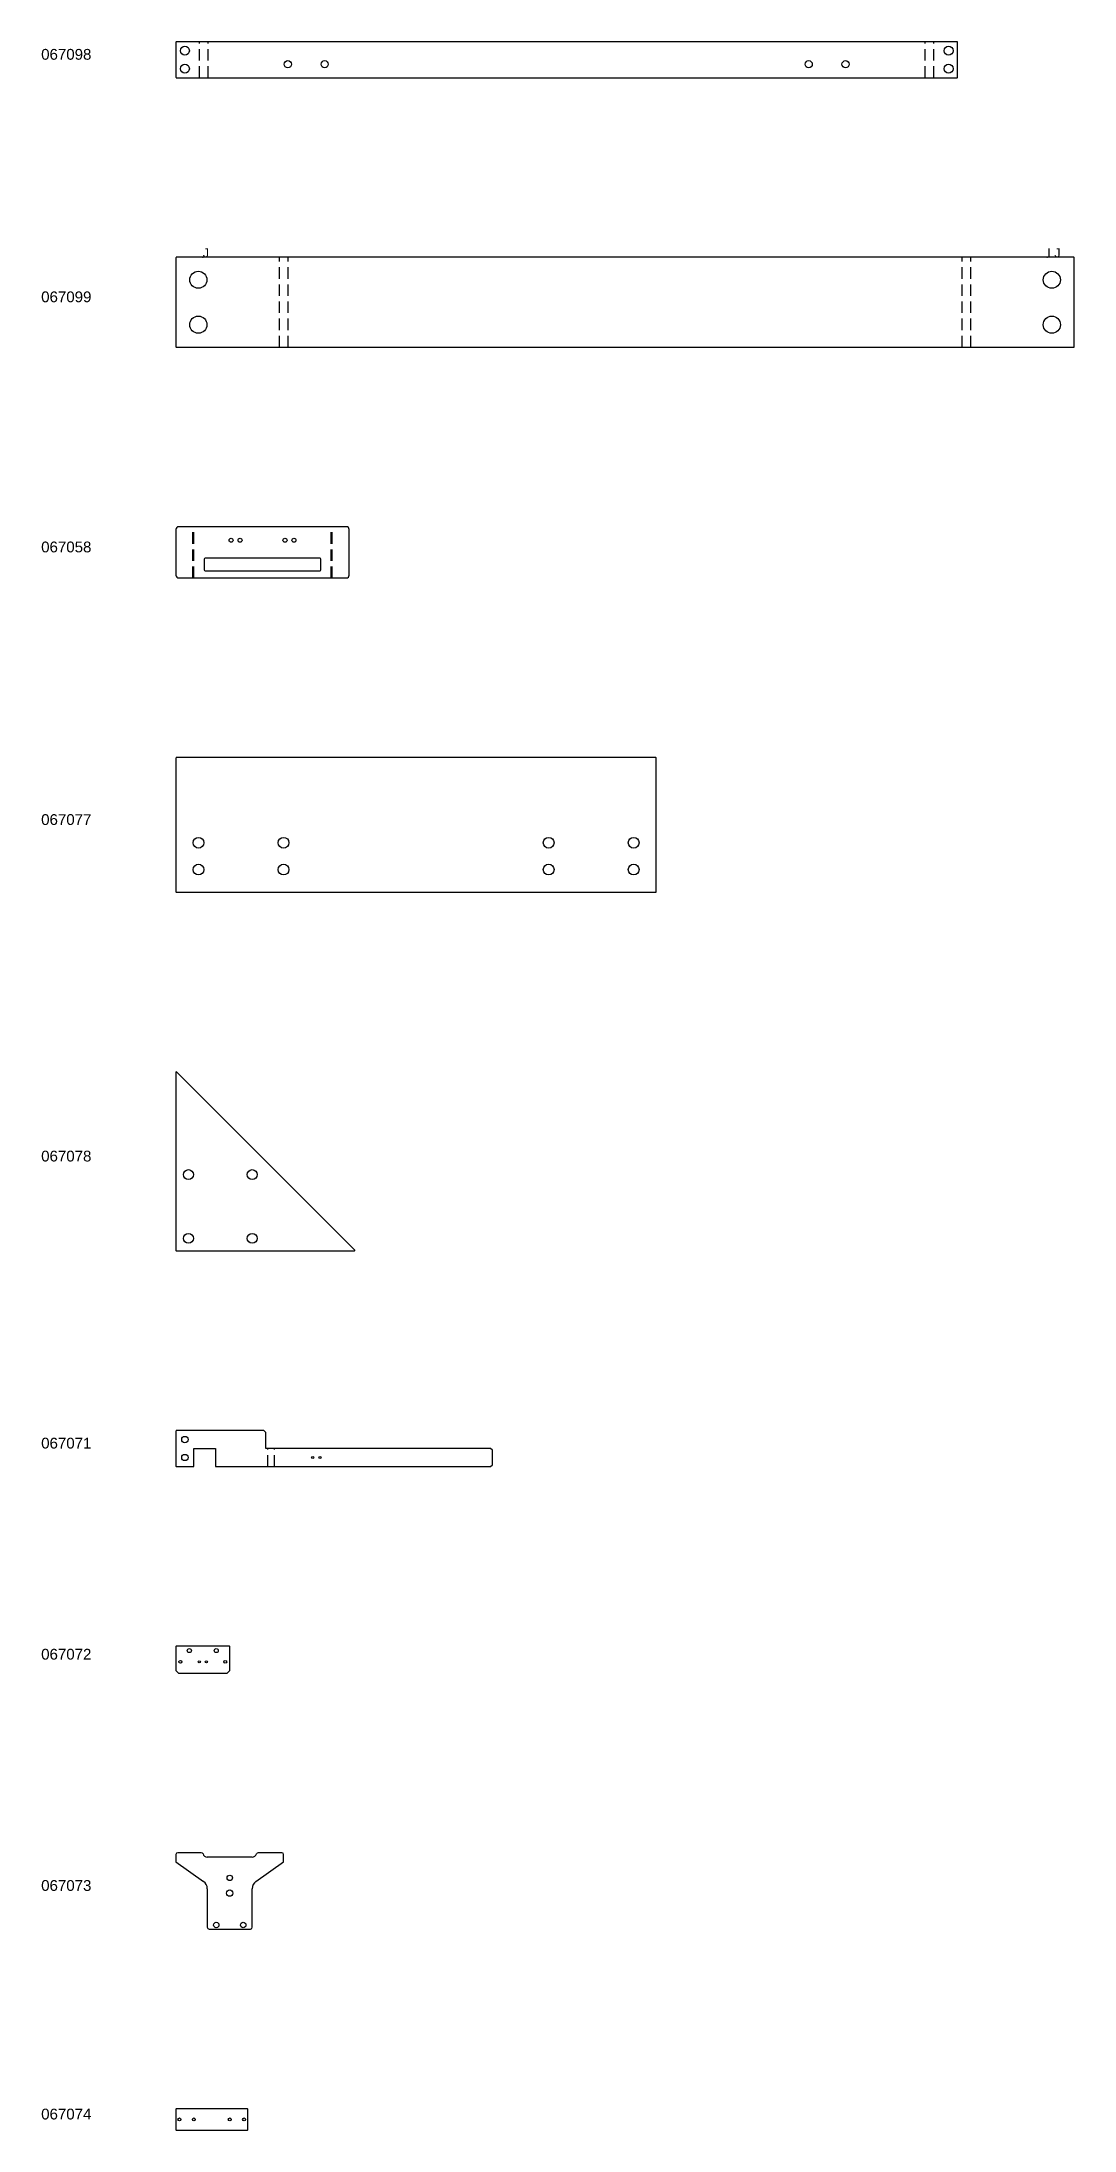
# Model space of a CAD drawing. Extents: x -149 to 1000, y 0 to 2325.
import ezdxf

# ---------------------------------------------------------------- set-up
doc = ezdxf.new("R2010")
doc.units = 0
doc.header["$MEASUREMENT"] = 0
doc.linetypes.add('DASHED', pattern=[19.05, 12.7, -6.35])
doc.layers.get('0').update_dxf_attribs({"linetype": 'CONTINUOUS'})
doc.styles.get("Standard").update_dxf_attribs({"font": 'arial.ttf'})

msp = doc.modelspace()

# ---------------------------------------------------------------- linework, layer by layer
for p, q in [((869.9, 2325.3), (0.5, 2325.3)), ((0, 2324.8), (0, 2285.8)), ((870.4, 2285.8), (870.4, 2324.8)), ((0.5, 2285.3), (869.9, 2285.3)), ((0, 2084.8), (0, 1985.8)), ((999.9, 2085.3), (0.5, 2085.3)), ((1000.4, 1985.8), (1000.4, 2084.8)), ((0.5, 1985.3), (999.9, 1985.3)), ((0, 1782.3), (0, 1731.3)), ((190, 1785.3), (3, 1785.3)), ((193, 1731.3), (193, 1782.3)), ((31.5, 1749.3), (31.5, 1737.3)), ((160.5, 1750.3), (32.5, 1750.3)), ((161.5, 1737.3), (161.5, 1749.3)), ((3, 1728.3), (190, 1728.3)), ((32.5, 1736.3), (160.5, 1736.3)), ((0, 1527.8), (0, 1378.8)), ((534.5, 1528.3), (0.5, 1528.3)), ((535, 1378.8), (535, 1527.8)), ((0.5, 1378.3), (534.5, 1378.3)), ((0, 1177.8), (0, 979.5)), ((199.1, 979.9), (0.9, 1178.1)), ((0.5, 979), (198.8, 979)), ((0, 778.5), (0, 739.5)), ((98, 779), (0.5, 779)), ((100, 777), (98, 779)), ((100, 759), (100, 777)), ((20, 739.5), (20, 759)), ((20, 759), (44, 759)), ((44, 759), (44, 739.5)), ((350.4, 759), (100, 759)), ((352.4, 757), (350.4, 759)), ((352.4, 741), (352.4, 757)), ((0.5, 739), (19.5, 739)), ((44.5, 739), (350.4, 739)), ((350.4, 739), (352.4, 741)), ((0, 538.5), (0, 512)), ((59.5, 539), (0.5, 539)), ((60, 512), (60, 538.5)), ((0, 512), (3, 509)), ((57, 509), (60, 512)), ((3, 509), (57, 509)), ((0, 307), (0, 299)), ((28.3, 309), (2, 309)), ((85, 304), (35, 304)), ((118, 309), (91.7, 309)), ((120, 299), (120, 307)), ((0, 299), (30.8, 277)), ((89.2, 277), (120, 299)), ((35, 268.9), (35, 226)), ((85, 226), (85, 268.9)), ((37, 224), (83, 224)), ((0, 23.5), (0, 0.5)), ((79.5, 24), (0.5, 24)), ((80, 0.5), (80, 23.5)), ((0.5, 0), (79.5, 0))]:
    msp.add_line(p, q)
at = {"linetype": 'DASHED'}
for p, q in [((26.2, 2285.3), (26.2, 2325.3)), ((36, 2285.3), (36, 2325.3)), ((834.4, 2285.3), (834.4, 2325.3)), ((844.2, 2285.3), (844.2, 2325.3)), ((115.2, 1985.3), (115.2, 2085.3)), ((125, 1985.3), (125, 2085.3)), ((875.4, 1985.3), (875.4, 2085.3)), ((885.2, 1985.3), (885.2, 2085.3)), ((19, 1728.3), (19, 1785.3)), ((20, 1728.3), (20, 1785.3)), ((173, 1728.3), (173, 1785.3)), ((174, 1728.3), (174, 1785.3)), ((102.4, 739), (102.4, 759)), ((110, 739), (110, 759))]:
    msp.add_line(p, q, dxfattribs=at)
for centre, radius in [((10, 2315.3), 5), ((124.7, 2300.3), 4), ((165.7, 2300.3), 4), ((704.7, 2300.3), 4), ((745.7, 2300.3), 4), ((860.4, 2315.3), 5), ((10, 2295.3), 5), ((860.4, 2295.3), 5), ((25, 2060.3), 9.5), ((975.4, 2060.3), 9.5), ((25, 2010.3), 9.5), ((975.4, 2010.3), 9.5), ((61.5, 1770.3), 2.25), ((71.5, 1770.3), 2.25), ((121.5, 1770.3), 2.25), ((131.5, 1770.3), 2.25), ((25.2, 1433.5), 6), ((119.9, 1433.5), 6), ((415.1, 1433.5), 6), ((509.8, 1433.5), 6), ((25.2, 1403.6), 6), ((119.9, 1403.6), 6), ((415.1, 1403.6), 6), ((509.8, 1403.6), 6), ((14, 1064), 5.5), ((85, 1064), 5.5), ((14, 993), 5.5), ((85, 993), 5.5), ((10, 769), 3.5), ((10, 749), 3.5), ((152.4, 749), 1.25), ((160.4, 749), 1.25), ((15, 534), 2.25), ((45, 534), 2.25), ((5, 521.5), 1.65), ((26, 521.5), 1.25), ((34, 521.5), 1.25), ((55, 521.5), 1.65), ((60, 281), 3), ((60, 264), 3.5), ((45, 228.5), 3), ((75, 228.5), 3), ((4, 12), 1.65), ((20, 12), 1.65), ((60, 12), 1.65), ((76, 12), 1.65)]:
    msp.add_circle(centre, radius)
for centre, radius, start, end in [((0.5, 2324.8), 0.5, 90, 180), ((869.9, 2324.8), 0.5, 0, 90), ((0.5, 2285.8), 0.5, 180, 270), ((869.9, 2285.8), 0.5, 270, 0), ((0.5, 2084.8), 0.5, 90, 180), ((999.9, 2084.8), 0.5, 0, 90), ((0.5, 1985.8), 0.5, 180, 270), ((999.9, 1985.8), 0.5, 270, 0), ((3, 1782.3), 3, 90, 180), ((190, 1782.3), 3, 0, 90), ((32.5, 1749.3), 1, 90, 180), ((160.5, 1749.3), 1, 0, 90), ((3, 1731.3), 3, 180, 270), ((32.5, 1737.3), 1, 180, 270), ((160.5, 1737.3), 1, 270, 0), ((190, 1731.3), 3, 270, 0), ((0.5, 1527.8), 0.5, 90, 180), ((534.5, 1527.8), 0.5, 0, 90), ((0.5, 1378.8), 0.5, 180, 270), ((534.5, 1378.8), 0.5, 270, 0), ((0.5, 1177.8), 0.5, 45, 180), ((0.5, 979.5), 0.5, 180, 270), ((198.8, 979.5), 0.5, 270, 45), ((0.5, 778.5), 0.5, 90, 180), ((0.5, 739.5), 0.5, 180, 270), ((19.5, 739.5), 0.5, 270, 0), ((44.5, 739.5), 0.5, 180, 270), ((0.5, 538.5), 0.5, 90, 180), ((59.5, 538.5), 0.5, 0, 90), ((2, 307), 2, 90, 180), ((28.3, 307), 2, 16.6015, 90), ((35, 309), 5, 196.6015, 270), ((85, 309), 5, 270, 343.3985), ((91.7, 307), 2, 90, 163.3985), ((118, 307), 2, 0, 90), ((25, 268.9), 10, 0, 54.4623), ((95, 268.9), 10, 125.5377, 180), ((37, 226), 2, 180, 270), ((83, 226), 2, 270, 0), ((0.5, 23.5), 0.5, 90, 180), ((79.5, 23.5), 0.5, 0, 90), ((0.5, 0.5), 0.5, 180, 270), ((79.5, 0.5), 0.5, 270, 0)]:
    msp.add_arc(centre, radius, start, end)
for p in [(30, 2085.3), (970.4, 2085.3)]:
    msp.add_point(p)

# ---------------------------------------------------------------- texts
for s, height, p in [('067098', 12, (-150, 2305.3)), ('J', 10, (30, 2085.3)), ('LJ', 10, (970.4, 2085.3)), ('067099', 12, (-150, 2035.3)), ('067058', 12, (-150, 1756.8)), ('067077', 12, (-150, 1453.3)), ('067078', 12, (-150, 1078.6)), ('067071', 12, (-150, 759)), ('067072', 12, (-150, 524)), ('067073', 12, (-150, 266.5)), ('067074', 12, (-150, 12))]:
    msp.add_text(s, height=height).set_placement(p)

doc.saveas('drawing.dxf')
